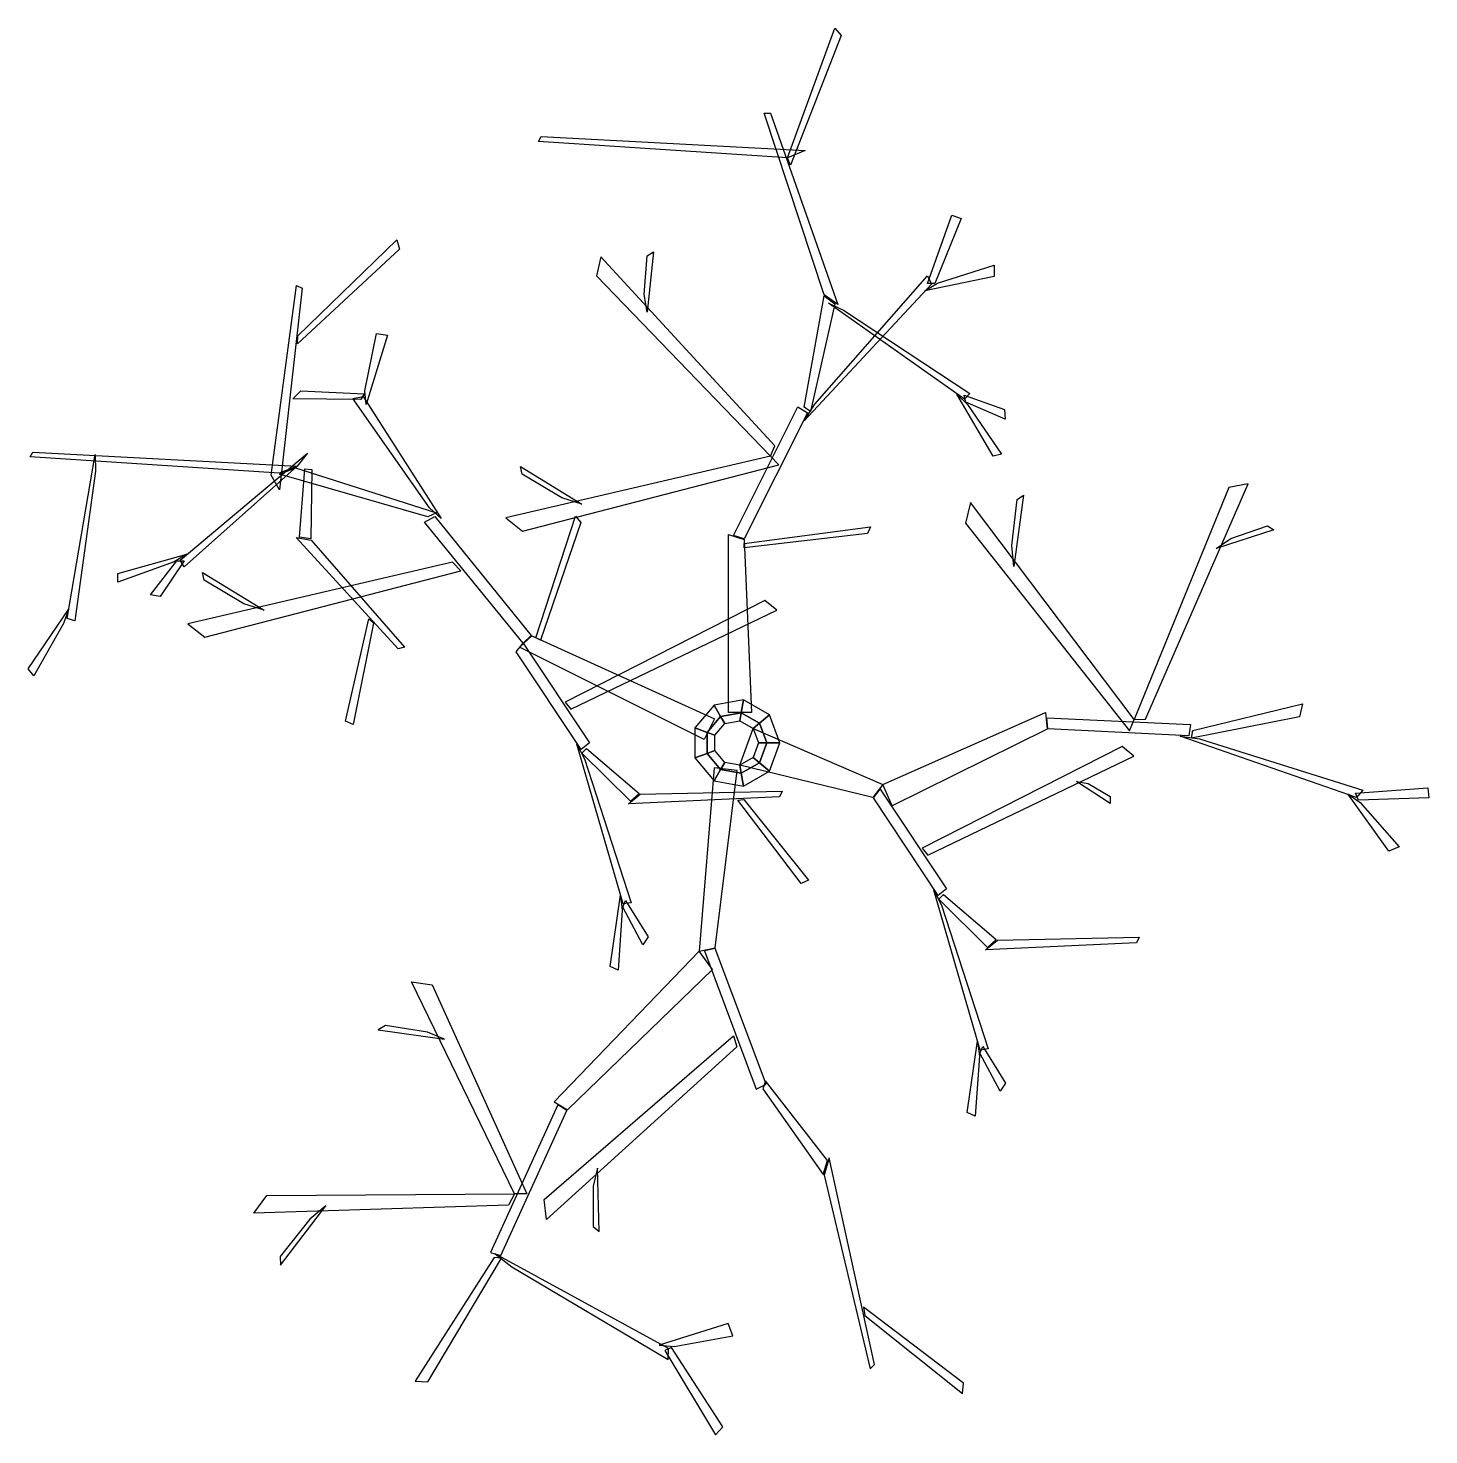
# Model space of a CAD drawing. Extents: x -1.19 to 1.11, y -1.14 to 1.18.
import ezdxf

# ---------------------------------------------------------------- set-up
doc = ezdxf.new("R2010")
doc.units = 0
doc.header["$MEASUREMENT"] = 0
doc.layers.get('0').update_dxf_attribs({"linetype": 'CONTINUOUS'})

msp = doc.modelspace()

# ---------------------------------------------------------------- linework, layer by layer
at = {"color": 34, "linetype": 'CONTINUOUS'}
for points in [[(0.0587, 0.964, 2.601), (0.1368, 1.1774, 2.9425), (0.1472, 1.1651, 2.9228), (0.0639, 0.9517, 2.5814)], [(0.1194, 0.7383, 2.2399), (0.0205, 1.0376, 2.7187), (0.031, 1.0376, 2.7187), (0.142, 0.7223, 2.2144)], [(0.0587, 0.964, 2.601), (-0.3512, 0.9909, 2.8283), (-0.3465, 0.999, 2.8357), (0.0883, 0.9759, 2.6012)], [(0.2894, 0.7567, 2.0478), (0.3293, 0.8694, 2.3603), (0.3449, 0.8642, 2.3458), (0.3015, 0.7567, 2.0478)], [(-0.7473, 0.6708, 2.0842), (-0.584, 0.8289, 2.4257), (-0.58, 0.8133, 2.406), (-0.7479, 0.6575, 2.0646)], [(0.0379, 0.4898, 1.7517), (-0.2483, 0.801, 2.1004), (-0.2553, 0.7698, 2.0653), (0.031, 0.4728, 1.7326)], [(-0.1772, 0.7388, 2.042), (-0.172, 0.8023, 2.1632), (-0.1616, 0.809, 2.176), (-0.172, 0.7098, 1.9868)], [(0.1038, 0.558, 1.8281), (0.2894, 0.7698, 2.0653), (0.2963, 0.7556, 2.0494), (0.0865, 0.531, 1.7979)], [(0.3061, 0.7576, 2.0448), (0.399, 0.7869, 2.0116), (0.399, 0.7685, 1.9909), (0.2849, 0.7446, 2.0453)], [(-0.791, 0.4412, 1.7231), (-0.7496, 0.7536, 2.2019), (-0.7402, 0.7491, 2.2019), (-0.7776, 0.417, 1.6976)], [(0.0865, 0.5534, 1.824), (0.1194, 0.7364, 2.2424), (0.1368, 0.7235, 2.2128), (0.0969, 0.5464, 1.8081)], [(0.1513, 0.7131, 2.2399), (0.3591, 0.5758, 2.5567), (0.3501, 0.5662, 2.5354), (0.1264, 0.7245, 2.1995)], [(-0.6367, 0.5803, 1.7222), (-0.6178, 0.6748, 1.7623), (-0.5995, 0.6717, 1.7418), (-0.6348, 0.5577, 1.706)], [(-0.6437, 0.5661, 1.7128), (-0.7555, 0.5668, 2.0326), (-0.7425, 0.5803, 2.0303), (-0.6382, 0.5755, 1.7215)], [(-0.5304, 0.3877, 1.3619), (-0.6569, 0.5676, 1.7299), (-0.6397, 0.5706, 1.7191), (-0.5114, 0.3697, 1.3195)], [(0.3552, 0.5574, 2.5318), (0.4114, 0.4761, 2.5119), (0.3974, 0.4725, 2.4842), (0.3376, 0.5747, 2.5269)], [(0.3496, 0.5733, 2.5343), (0.4162, 0.5495, 2.8828), (0.4175, 0.5337, 2.8667), (0.3527, 0.5615, 2.5343)], [(-0.0298, 0.3421, 1.5862), (0.0761, 0.5538, 1.8234), (0.0917, 0.5438, 1.8122), (-0.0124, 0.3364, 1.5798)], [(-0.7781, 0.4444, 1.6572), (-1.188, 0.4713, 1.8845), (-1.1833, 0.4794, 1.8919), (-0.7485, 0.4563, 1.6574)], [(-1.0805, 0.4481, 1.8789), (-1.1146, 0.2013, 2.1957), (-1.1271, 0.2053, 2.1744), (-1.081, 0.4754, 1.8385)], [(-0.7485, 0.4563, 1.6574), (-0.9342, 0.2902, 1.9742), (-0.9411, 0.3014, 1.953), (-0.7312, 0.4775, 1.617)], [(0.031, 0.4728, 1.7326), (-0.405, 0.3708, 1.9895), (-0.3772, 0.3491, 1.9637), (0.0447, 0.4581, 1.7186)], [(-0.5334, 0.3728, 1.346), (-0.7774, 0.4429, 1.66), (-0.7513, 0.4532, 1.6519), (-0.5189, 0.3792, 1.3424)], [(-0.7244, 0.4504, 1.6519), (-0.7259, 0.3363, 2.1318), (-0.7447, 0.339, 2.0979), (-0.7356, 0.4515, 1.6337)], [(-0.3127, 0.4041, 1.9494), (-0.3781, 0.4427, 2.051), (-0.3806, 0.4555, 2.0617), (-0.2795, 0.3933, 1.903)], [(0.6483, 0.0396, 2.5625), (0.8172, 0.4272, 2.9111), (0.7858, 0.4209, 2.8761), (0.6299, 0.039, 2.5434)], [(0.6299, 0.039, 2.5434), (0.3603, 0.3965, 2.8002), (0.3518, 0.3623, 2.7744), (0.6221, 0.0205, 2.5293)], [(0.4282, 0.3256, 2.7601), (0.437, 0.401, 2.8618), (0.4477, 0.4085, 2.8725), (0.4317, 0.2908, 2.7137)], [(-0.3764, 0.1647, 1.1678), (-0.5386, 0.3641, 1.3426), (-0.5217, 0.3731, 1.3344), (-0.363, 0.1774, 1.1632)], [(-0.3554, 0.1735, 1.1536), (-0.2902, 0.3737, 1.1886), (-0.2811, 0.3633, 1.1743), (-0.3477, 0.1697, 1.144)], [(-0.0124, 0.329, 1.568), (0.1957, 0.356, 1.6112), (0.1905, 0.345, 1.5935), (-0.0124, 0.3217, 1.5563)], [(0.789, 0.337, 2.8528), (0.8493, 0.3579, 2.974), (0.8596, 0.3511, 2.9867), (0.7646, 0.3205, 2.7975)], [(-0.7253, 0.3342, 2.1302), (-0.5718, 0.1582, 2.7166), (-0.5818, 0.1553, 2.7166), (-0.7501, 0.3388, 2.0989)], [(-0.0384, 0.0506, 1.1225), (-0.0384, 0.3437, 1.5916), (-0.0124, 0.3352, 1.5778), (-0.0003, 0.0506, 1.1225)], [(-0.9509, 0.2986, 1.9493), (-1.0438, 0.2649, 1.9294), (-1.0438, 0.2794, 1.9018), (-0.9297, 0.3112, 1.9445)], [(-0.9342, 0.3, 1.9518), (-0.9741, 0.2417, 2.3004), (-0.9897, 0.2444, 2.2843), (-0.9463, 0.3, 1.9518)], [(-0.4924, 0.2983, 1.2898), (-0.9283, 0.1963, 1.5467), (-0.9005, 0.1746, 1.5209), (-0.4786, 0.2836, 1.2758)], [(-0.836, 0.2296, 1.5066), (-0.9014, 0.2682, 1.6082), (-0.9039, 0.281, 1.619), (-0.8028, 0.2188, 1.4602)], [(-0.2977, 0.0559, 1.389), (0.0414, 0.2189, 1.8546), (0.0218, 0.2351, 1.8078), (-0.3071, 0.0676, 1.3634)], [(-1.1328, 0.1969, 2.1708), (-1.1818, 0.1111, 2.1509), (-1.1912, 0.1222, 2.1232), (-1.1248, 0.2202, 2.1659)], [(-0.6228, 0.1977, 2.5724), (-0.6561, 0.031, 2.9907), (-0.6685, 0.0365, 2.9666), (-0.6302, 0.2046, 2.5484)], [(-0.3764, 0.1647, 1.1678), (-0.2672, 0.0007, 1.4846), (-0.2807, -0.0104, 1.4697), (-0.3875, 0.1506, 1.1593)], [(-0.0785, 0.006, 0.7922), (-0.3823, 0.1579, 1.1727), (-0.3617, 0.1767, 1.1616), (-0.0614, 0.0402, 0.7922)], [(-0.0171, 0.0502, 0.3248), (-0.0133, 0.0714), (-0.0619, 0.0628), (-0.0512, 0.0442, 0.3248)], [(0.0129, 0.0329, 0.3248), (0.0294, 0.0467), (-0.0133, 0.0714), (-0.0171, 0.0502, 0.3248)], [(-0.0512, 0.0442, 0.3248), (-0.0619, 0.0628), (-0.0936, 0.0251), (-0.0734, 0.0177, 0.3248)], [(-0.0194, 0.0369, 1.2991), (-0.0171, 0.0502, 0.3248), (-0.0512, 0.0442, 0.3248), (-0.0444, 0.0325, 1.2991)], [(0.0025, 0.0242, 1.2991), (0.0129, 0.0329, 0.3248), (-0.0171, 0.0502, 0.3248), (-0.0194, 0.0369, 1.2991)], [(0.0247, 0.0004, 0.3248), (0.0462, 0.0004), (0.0294, 0.0467), (0.0129, 0.0329, 0.3248)], [(0.2157, -0.0682, 1.9333), (0.4838, 0.0503, 2.4023), (0.4865, 0.0231, 2.3886), (0.2312, -0.1031, 1.9333)], [(0.7261, 0.0209, 2.6348), (0.9068, 0.0647, 3.0531), (0.902, 0.0436, 3.0236), (0.7239, 0.0085, 2.6189)], [(-0.0734, 0.0177, 0.3248), (-0.0936, 0.0251), (-0.0936, -0.0243), (-0.0734, -0.0169, 0.3248)], [(-0.0444, 0.0325, 1.2991), (-0.0512, 0.0442, 0.3248), (-0.0734, 0.0177, 0.3248), (-0.0607, 0.0131, 1.2991)], [(0.0025, 0.0242, 1.2991), (0.2157, -0.0682, 1.9333), (0.1996, -0.0896, 1.9165), (-0.0194, -0.0361, 1.2991)], [(0.0112, 0.0004, 1.2991), (0.0247, 0.0004, 0.3248), (0.0129, 0.0329, 0.3248), (0.0025, 0.0242, 1.2991)], [(0.4858, 0.0417, 2.3969), (0.7222, 0.0305, 2.6341), (0.7195, 0.0122, 2.623), (0.4876, 0.0236, 2.3905)], [(-0.0607, 0.0131, 1.2991), (-0.0734, 0.0177, 0.3248), (-0.0734, -0.0169, 0.3248), (-0.0607, -0.0123, 1.2991)], [(0.0025, -0.0234, 1.2991), (0.0129, -0.0321, 0.3248), (0.0247, 0.0004, 0.3248), (0.0112, 0.0004, 1.2991)], [(0.0129, -0.0321, 0.3248), (0.0294, -0.0459), (0.0462, 0.0004), (0.0247, 0.0004, 0.3248)], [(0.7374, 0.0069, 2.6389), (1.006, -0.0773, 2.8761), (0.9959, -0.0893, 2.8602), (0.7057, 0.0118, 2.6086)], [(-0.2754, -0.026, 1.491), (-0.1985, -0.263, 1.8078), (-0.2115, -0.2648, 1.7865), (-0.2878, -0.0016, 1.4506)], [(-0.2719, -0.0086, 1.4851), (-0.1854, -0.0829, 1.965), (-0.1995, -0.0957, 1.9311), (-0.2799, -0.0165, 1.4669)], [(-0.0734, -0.0169, 0.3248), (-0.0936, -0.0243), (-0.0619, -0.062), (-0.0512, -0.0434, 0.3248)], [(-0.0607, -0.0123, 1.2991), (-0.0734, -0.0169, 0.3248), (-0.0512, -0.0434, 0.3248), (-0.0444, -0.0317, 1.2991)], [(0.2902, -0.1846, 2.1485), (0.6293, -0.0216, 2.6141), (0.6097, -0.0054, 2.5673), (0.2808, -0.1729, 2.123)], [(-0.0617, -0.0408, 1.0177), (-0.0865, -0.3426, 1.4708), (-0.0599, -0.3368, 1.456), (-0.0238, -0.0452, 1.0155)], [(-0.0512, -0.0434, 0.3248), (-0.0619, -0.062), (-0.0133, -0.0706), (-0.0171, -0.0494, 0.3248)], [(-0.0444, -0.0317, 1.2991), (-0.0512, -0.0434, 0.3248), (-0.0171, -0.0494, 0.3248), (-0.0194, -0.0361, 1.2991)], [(-0.0194, -0.0361, 1.2991), (-0.0171, -0.0494, 0.3248), (0.0129, -0.0321, 0.3248), (0.0025, -0.0234, 1.2991)], [(-0.0171, -0.0494, 0.3248), (-0.0133, -0.0706), (0.0294, -0.0459), (0.0129, -0.0321, 0.3248)], [(0.5542, -0.0662, 2.532), (0.5903, -0.0878, 2.6754), (0.5901, -0.0991, 2.6905), (0.5347, -0.0632, 2.4666)], [(-0.1834, -0.0838, 1.9634), (0.0501, -0.079, 2.5498), (0.0459, -0.0885, 2.5498), (-0.2028, -0.0999, 1.9321)], [(0.2115, -0.0758, 1.9274), (0.3207, -0.2398, 2.2442), (0.3072, -0.2509, 2.2293), (0.2004, -0.0899, 1.9189)], [(1.0017, -0.0975, 2.8555), (1.0661, -0.1706, 2.8223), (1.0492, -0.178, 2.8016), (0.9813, -0.0833, 2.8561)], [(0.9941, -0.0825, 2.8585), (1.1133, -0.0734, 3.171), (1.1149, -0.0898, 3.1566), (0.999, -0.0937, 2.8585)], [(-0.0129, -0.0928, 2.4056), (0.0935, -0.2253, 2.8238), (0.0814, -0.2313, 2.7998), (-0.0229, -0.0941, 2.3816)], [(-0.213, -0.2749, 1.7829), (-0.2198, -0.3735, 1.763), (-0.233, -0.3676, 1.7353), (-0.216, -0.2504, 1.7781)], [(0.3125, -0.2665, 2.2505), (0.3894, -0.5035, 2.5673), (0.3764, -0.5053, 2.5461), (0.3001, -0.2421, 2.2101)], [(0.316, -0.2491, 2.2446), (0.4025, -0.3234, 2.7245), (0.3884, -0.3362, 2.6906), (0.308, -0.257, 2.2264)], [(-0.2075, -0.259, 1.7854), (-0.1703, -0.3191, 2.1339), (-0.1791, -0.3323, 2.1179), (-0.2124, -0.2701, 1.7854)], [(0.4045, -0.3243, 2.7229), (0.638, -0.3195, 3.3094), (0.6338, -0.329, 3.3094), (0.3851, -0.3404, 2.6916)], [(-0.0865, -0.3426, 1.4708), (-0.3254, -0.5908, 1.8398), (-0.3033, -0.6038, 1.8191), (-0.0644, -0.3724, 1.4562)], [(-0.0778, -0.3418, 1.465), (0.0074, -0.5695, 1.6848), (0.0238, -0.5612, 1.6734), (-0.06, -0.338, 1.4579)], [(-0.3903, -0.7422, 1.9133), (-0.5599, -0.3929, 2.3528), (-0.5261, -0.3978, 2.3233), (-0.3704, -0.7423, 1.8985)], [(-0.5336, -0.476, 2.2701), (-0.6029, -0.4649, 2.3819), (-0.6148, -0.4721, 2.3896), (-0.5055, -0.4874, 2.216)], [(-0.0245, -0.5001, 1.6188), (-0.3378, -0.7843, 1.9666), (-0.3418, -0.7516, 1.9337), (-0.0298, -0.4819, 1.601)], [(0.3749, -0.5154, 2.5424), (0.3682, -0.614, 2.5225), (0.3549, -0.6081, 2.4949), (0.372, -0.4909, 2.5376)], [(0.3804, -0.4995, 2.5449), (0.4176, -0.5596, 2.8935), (0.4089, -0.5728, 2.8774), (0.3755, -0.5106, 2.5449)], [(0.0182, -0.5693, 1.6855), (0.1176, -0.7103, 2.1183), (0.1248, -0.6872, 2.0941), (0.0228, -0.5562, 1.6728)], [(-0.319, -0.5957, 1.8318), (-0.4302, -0.8388, 1.9609), (-0.413, -0.8434, 1.947), (-0.3043, -0.6049, 1.8206)], [(0.1192, -0.7115, 2.116), (0.1949, -1.03, 2.5735), (0.2024, -1.023, 2.5769), (0.1276, -0.683, 2.0972)], [(-0.2612, -0.7293, 1.9077), (-0.261, -0.7958, 2.0251), (-0.2512, -0.8039, 2.0369), (-0.2537, -0.6998, 1.8537)], [(-0.4002, -0.7606, 1.9243), (-0.8197, -0.7737, 2.2824), (-0.7982, -0.7446, 2.26), (-0.3903, -0.7422, 1.9133)], [(-0.7277, -0.784, 2.2164), (-0.7765, -0.8454, 2.313), (-0.7759, -0.8596, 2.3195), (-0.7011, -0.7619, 2.1694)], [(-0.4238, -0.8468, 1.9577), (-0.5539, -1.0504, 2.2955), (-0.5333, -1.0514, 2.2642), (-0.4121, -0.8482, 1.9404)], [(-0.3951, -0.8625, 1.9543), (-0.1375, -1.0147, 2.1279), (-0.1372, -0.9967, 2.1201), (-0.4222, -0.8406, 1.9334)], [(0.1862, -0.9424, 2.4655), (0.3472, -1.071, 2.84), (0.3486, -1.0537, 2.8233), (0.184, -0.9286, 2.4471)], [(-0.1275, -0.9936, 2.1167), (-0.0309, -0.9756, 2.0908), (-0.0387, -0.9558, 2.0788), (-0.1522, -0.9911, 2.1185)], [(-0.1431, -1.0001, 2.1167), (-0.0594, -1.1389, 2.3755), (-0.0474, -1.1255, 2.367), (-0.132, -0.9952, 2.1191)]]:
    msp.add_3dface(points, dxfattribs=at)

doc.saveas('drawing.dxf')
